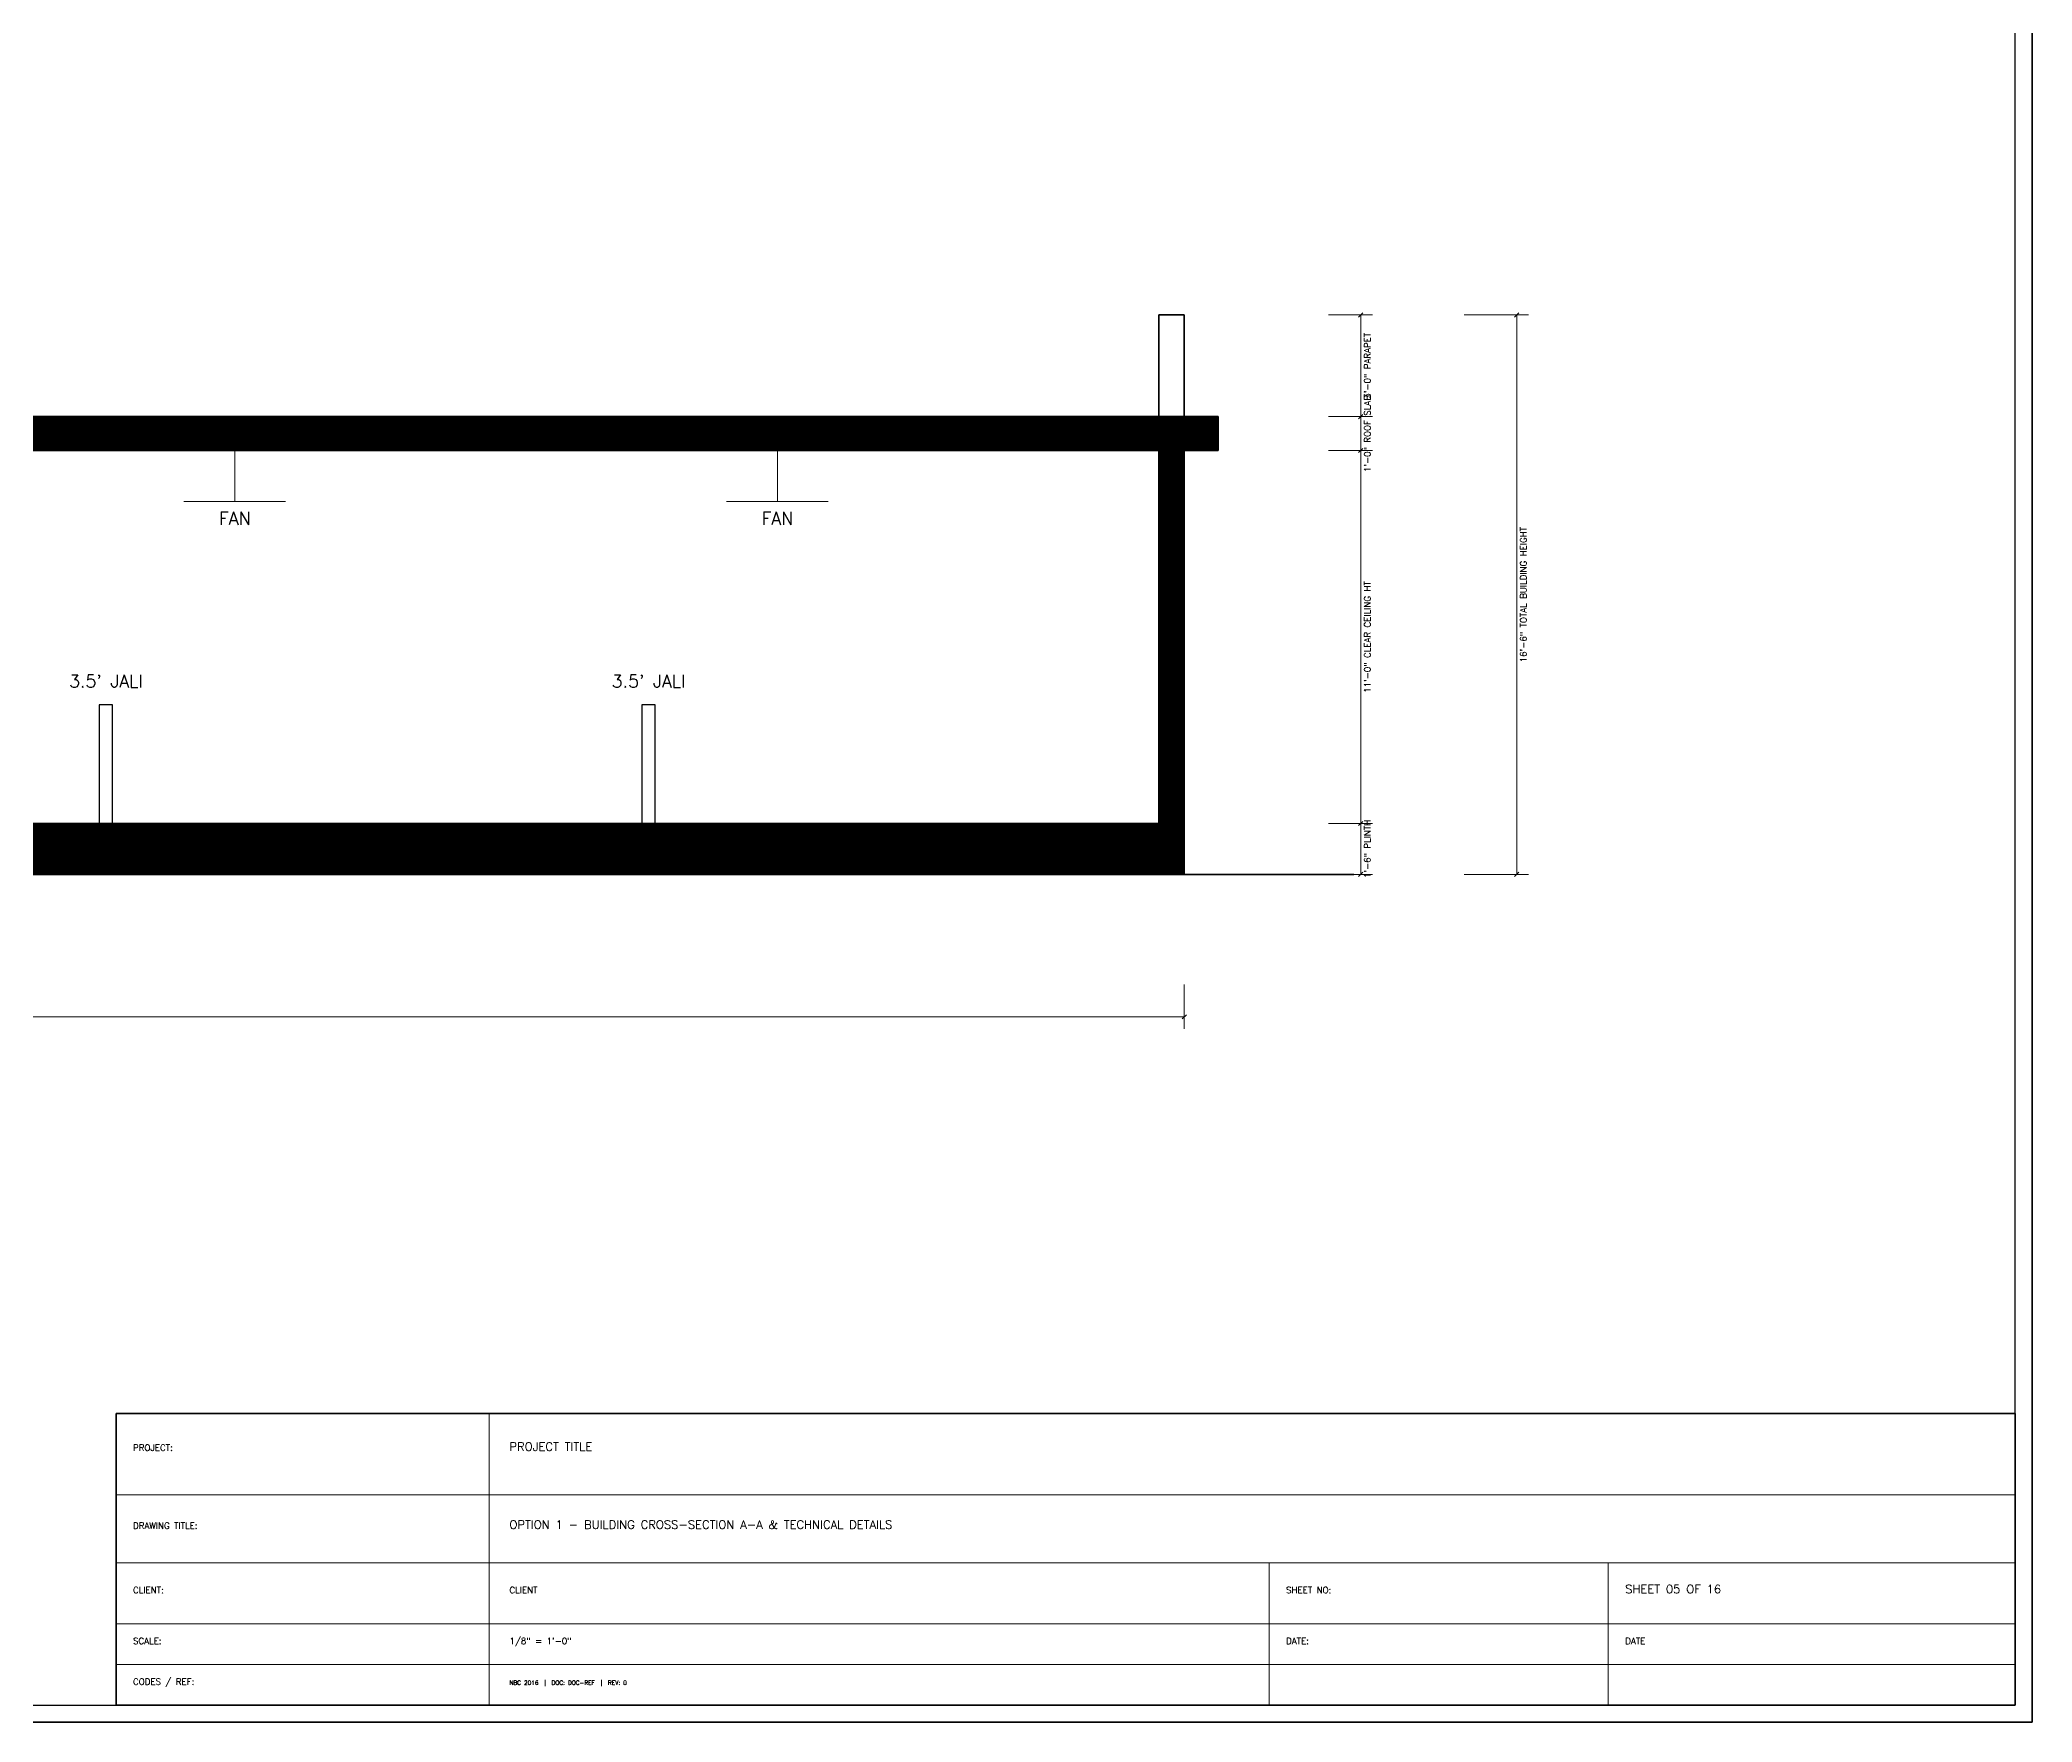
# Model space of a CAD drawing. Header units: inches. Extents: x 0 to 1800, y 0 to 1191.
# Drawn here: x 1095 to 1800, y 0 to 595 of the extents above; entities that cross this region are included whole.
import ezdxf
from ezdxf.enums import TextEntityAlignment as Align

# ---------------------------------------------------------------- set-up
doc = ezdxf.new("R2010")
doc.units = ezdxf.units.IN
doc.header["$MEASUREMENT"] = 0
for name, color, linetype in [('A-DIM', 4, 'Continuous'), ('A-FURN', 1, 'Continuous'), ('A-HATCH', 8, 'Continuous'), ('A-JALI', 6, 'Continuous'), ('A-ROOF', 5, 'Continuous'), ('A-SECT-CUT', 1, 'Continuous'), ('A-TEXT', 7, 'Continuous'), ('A-TEXT-TTL', 7, 'Continuous'), ('A-TTLB', 7, 'Continuous'), ('A-WALL', 7, 'Continuous')]:
    doc.layers.add(name, color=color, linetype=linetype)
doc.styles.add('SIMPLEX', font='simplex.shx')

msp = doc.modelspace()

# ---------------------------------------------------------------- hatches: boundary and pattern name
at = {"layer": 'A-HATCH'}
h = msp.add_hatch(dxfattribs=at)
h.set_pattern_fill('ANSI31')
h.paths.add_polyline_path([(288, 450), (1512, 450), (1512, 462), (288, 462)])
h = msp.add_hatch(dxfattribs=at)
h.set_pattern_fill('ANSI32')
h.paths.add_polyline_path([(1491, 318), (1500, 318), (1500, 450), (1491, 450)])
h = msp.add_hatch(dxfattribs=at)
h.set_pattern_fill('ANSI31')
h.paths.add_polyline_path([(300, 300), (1500, 300), (1500, 318), (300, 318)])

# ---------------------------------------------------------------- linework, layer by layer
at = {"layer": 'A-DIM', "lineweight": 13}
for p, q in [((1551, 498), (1566.6, 498)), ((1599, 498), (1621.8, 498)), ((1551, 462), (1566.6, 462)), ((1551, 462), (1566.6, 462)), ((1551, 450), (1566.6, 450)), ((1551, 450), (1566.6, 450)), ((1551, 318), (1566.6, 318)), ((1551, 318), (1566.6, 318)), ((1551, 300), (1566.6, 300)), ((1599, 300), (1621.8, 300)), ((1500, 261), (1500, 245.4))]:
    msp.add_line(p, q, dxfattribs=at)
at = {"layer": 'A-DIM', "lineweight": 30}
for p, q in [((1561.65, 497.25), (1563.15, 498.75)), ((1616.85, 497.25), (1618.35, 498.75)), ((1561.65, 461.25), (1563.15, 462.75)), ((1561.65, 461.25), (1563.15, 462.75)), ((1561.65, 449.25), (1563.15, 450.75)), ((1561.65, 449.25), (1563.15, 450.75)), ((1561.65, 317.25), (1563.15, 318.75)), ((1561.65, 317.25), (1563.15, 318.75)), ((1561.65, 299.25), (1563.15, 300.75)), ((1616.85, 299.25), (1618.35, 300.75)), ((1499.25, 248.85), (1500.75, 250.35))]:
    msp.add_line(p, q, dxfattribs=at)
at = {"layer": 'A-DIM', "lineweight": 18}
for p, q in [((1562.4, 462), (1562.4, 498)), ((1617.6, 300), (1617.6, 498)), ((1562.4, 450), (1562.4, 462)), ((1562.4, 318), (1562.4, 450)), ((1562.4, 300), (1562.4, 318)), ((300, 249.6), (1500, 249.6))]:
    msp.add_line(p, q, dxfattribs=at)
at = {"layer": 'A-FURN', "lineweight": 20}
for p, q in [((1164, 450), (1164, 432)), ((1356, 450), (1356, 432)), ((1146, 432), (1182, 432)), ((1338, 432), (1374, 432))]:
    msp.add_line(p, q, dxfattribs=at)
at = {"layer": 'A-JALI', "lineweight": 25}
for p, q in [((1120.8, 360), (1116, 360)), ((1116, 360), (1116, 318)), ((1120.8, 318), (1120.8, 360)), ((1312.8, 360), (1308, 360)), ((1308, 360), (1308, 318)), ((1312.8, 318), (1312.8, 360)), ((1116, 318), (1120.8, 318)), ((1308, 318), (1312.8, 318))]:
    msp.add_line(p, q, dxfattribs=at)
at = {"layer": 'A-ROOF', "lineweight": 40}
for p, q in [((1512, 462), (288, 462)), ((1512, 450), (1512, 462)), ((288, 450), (1512, 450))]:
    msp.add_line(p, q, dxfattribs=at)
at = {"layer": 'A-SECT-CUT', "lineweight": 50}
msp.add_line((240, 300), (1560, 300), dxfattribs=at)
at = {"layer": 'A-TTLB', "lineweight": 25}
for p, q in [((1794, 6), (1794, 1184.66)), ((6, 6), (1794, 6))]:
    msp.add_line(p, q, dxfattribs=at)
at = {"layer": 'A-TTLB', "lineweight": 50}
for p, q in [((1800, 0), (1800, 1190.66)), ((0, 0), (1800, 0))]:
    msp.add_line(p, q, dxfattribs=at)
at = {"layer": 'A-TTLB', "lineweight": 35}
for p, q in [((1794, 109.2), (1122, 109.2)), ((1122, 109.2), (1122, 6)), ((1794, 6), (1794, 109.2)), ((1122, 6), (1794, 6))]:
    msp.add_line(p, q, dxfattribs=at)
at = {"layer": 'A-TTLB', "lineweight": 20}
for p, q in [((1254, 6), (1254, 109.2)), ((1122, 80.4), (1794, 80.4)), ((1122, 56.4), (1794, 56.4)), ((1530, 6), (1530, 56.4)), ((1650, 6), (1650, 56.4)), ((1122, 34.8), (1794, 34.8)), ((1122, 20.4), (1794, 20.4))]:
    msp.add_line(p, q, dxfattribs=at)
at = {"layer": 'A-WALL', "lineweight": 35}
for p, q in [((1500, 498), (1491, 498)), ((1491, 498), (1491, 462)), ((1500, 462), (1500, 498)), ((1491, 462), (1500, 462))]:
    msp.add_line(p, q, dxfattribs=at)
at = {"layer": 'A-WALL', "lineweight": 50}
for p, q in [((1500, 450), (1491, 450)), ((1491, 450), (1491, 318)), ((1500, 318), (1500, 450)), ((1491, 318), (1500, 318))]:
    msp.add_line(p, q, dxfattribs=at)
at = {"layer": 'A-WALL', "lineweight": 40}
for p, q in [((1500, 318), (300, 318)), ((1500, 300), (1500, 318)), ((300, 300), (1500, 300))]:
    msp.add_line(p, q, dxfattribs=at)

# ---------------------------------------------------------------- texts
at = {"layer": 'A-DIM', "style": 'SIMPLEX'}
for s, p in [('3\'-0" PARAPET', (1566.6, 480)), ('1\'-0" ROOF SLAB', (1566.6, 456)), ('16\'-6" TOTAL BUILDING HEIGHT', (1621.8, 399)), ('11\'-0" CLEAR CEILING HT', (1566.6, 384)), ('1\'-6" PLINTH', (1566.6, 309))]:
    msp.add_text(s, height=2.25, rotation=90, dxfattribs=at).set_placement(p, align=Align.BOTTOM_CENTER)
at = {"layer": 'A-FURN', "style": 'SIMPLEX'}
for p in [(1164, 426), (1356, 426)]:
    msp.add_text('FAN', height=4.5, dxfattribs=at).set_placement(p, align=Align.MIDDLE_CENTER)
at = {"layer": 'A-JALI', "style": 'SIMPLEX'}
for p in [(1118.4, 368.4), (1310.4, 368.4)]:
    msp.add_text("3.5' JALI", height=4.5, dxfattribs=at).set_placement(p, align=Align.MIDDLE_CENTER)
at = {"layer": 'A-TEXT', "style": 'SIMPLEX'}
for s, height, p in [('CLIENT', 2.25, (1261.2, 45.6)), ('1/8" = 1\'-0"', 2.25, (1261.2, 27.6)), ('DATE', 2.25, (1656, 27.6)), ('NBC 2016  |  DOC: DOC-REF  |  REV: 0', 1.5, (1261.2, 13.2))]:
    msp.add_text(s, height=height, dxfattribs=at).set_placement(p)
at = {"layer": 'A-TEXT-TTL', "style": 'SIMPLEX'}
for s, height, p in [('PROJECT TITLE', 3, (1261.2, 96)), ('PROJECT:', 2.25, (1128, 96)), ('DRAWING TITLE:', 2.25, (1128, 68.4)), ('OPTION 1 - BUILDING CROSS-SECTION A-A & TECHNICAL DETAILS', 3, (1261.2, 68.4)), ('CLIENT:', 2.25, (1128, 45.6)), ('SHEET NO:', 2.25, (1536, 45.6)), ('SHEET 05 OF 16', 3, (1656, 45.6)), ('SCALE:', 2.25, (1128, 27.6)), ('DATE:', 2.25, (1536, 27.6)), ('CODES / REF:', 2.25, (1128, 13.2))]:
    msp.add_text(s, height=height, dxfattribs=at).set_placement(p)

doc.saveas('drawing.dxf')
